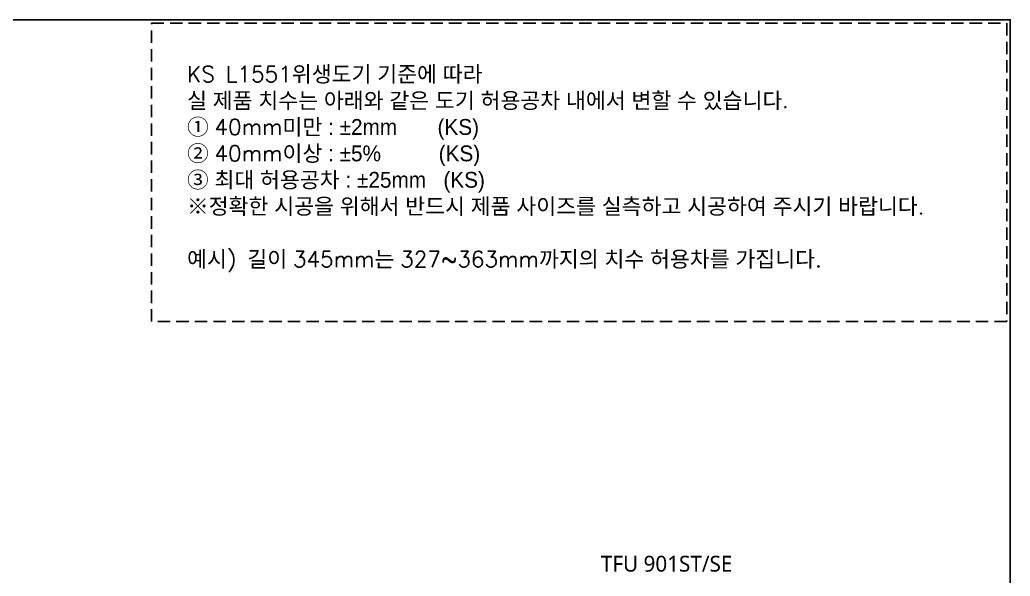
# Model space of a CAD drawing. Extents: x 10807 to 13907, y -2313 to -213.
# Drawn here: x 12410 to 13907, y -1055 to -213 of the extents above; entities that cross this region are included whole.
import ezdxf

# ---------------------------------------------------------------- set-up
doc = ezdxf.new("R2010")
doc.units = 0
doc.header["$LTSCALE"] = 500
doc.header["$MEASUREMENT"] = 0
doc.linetypes.add('HIDDEN2', pattern=[0.1875, 0.125, -0.0625])
for name, color, linetype in [('2', 2, 'CONTINUOUS'), ('3', 3, 'CONTINUOUS'), ('5', 5, 'CONTINUOUS')]:
    doc.layers.add(name, color=color, linetype=linetype)
doc.styles.add('ROMANS', font='romans.shx')
doc.styles.get("Standard").update_dxf_attribs({"font": 'NanumGothic.ttf'})

msp = doc.modelspace()

# ---------------------------------------------------------------- linework, layer by layer
at = {"layer": '3', "linetype": 'HIDDEN2', "ltscale": 0.3}
msp.add_lwpolyline([(12608.57054, -218.17595), (13902.44711, -218.17595), (13902.44711, -670.02251), (12608.57054, -670.02251)], close=True, dxfattribs=at)
at = {"layer": '5'}
msp.add_lwpolyline([(10807.44711, -213.17595), (13907.44711, -213.17595), (13907.44711, -2313.17595), (10807.44711, -2313.17595)], close=True, dxfattribs=at)

# ---------------------------------------------------------------- texts
at = {"layer": '2', "insert": (12662.4915, -439.39286), "char_height": 24, "attachment_point": 4, "style": 'ROMANS'}
msp.add_mtext('KS L1551{\\fGulim|b0|i0|c129|p50;위생도기 기준에 따라 \\P실 제품 치수는 아래와 같은 도기 허용공차 내에서 변할 수 있습니다. }\\P{\\fGulim|b0|i0|c129|p50;① }40mm{\\fGulim|b0|i0|c129|p50;미만 : ±2mm       (KS)} \\P{\\fGulim|b0|i0|c129|p50;② }40mm{\\fGulim|b0|i0|c129|p50;이상 : ±5%          (KS)}\\P{\\fGulim|b0|i0|c129|p50;③ 최대 허용공차 : ±25mm   (KS)}\\P{\\fGulim|b0|i0|c0|p50;※\\fGulim|b0|i0|c129|p50;정확한 시공을 위해서 반드시 제품 사이즈를 실측하고 시공하여 주시기 바랍니다}.\\P\\P{\\fGulim|b0|i0|c129|p50;예시}) {\\fGulim|b0|i0|c129|p50;길이 }345mm{\\fGulim|b0|i0|c129|p50;는 }327~363mm{\\fGulim|b0|i0|c129|p50;까지의 치수 허용차를 가집니다}.', dxfattribs=at)
at = {"layer": '3', "color": 2, "insert": (13487.2531, -1048.79675), "char_height": 24, "attachment_point": 9}
msp.add_mtext('TFU 901ST/SE', dxfattribs=at)

doc.saveas('drawing.dxf')
